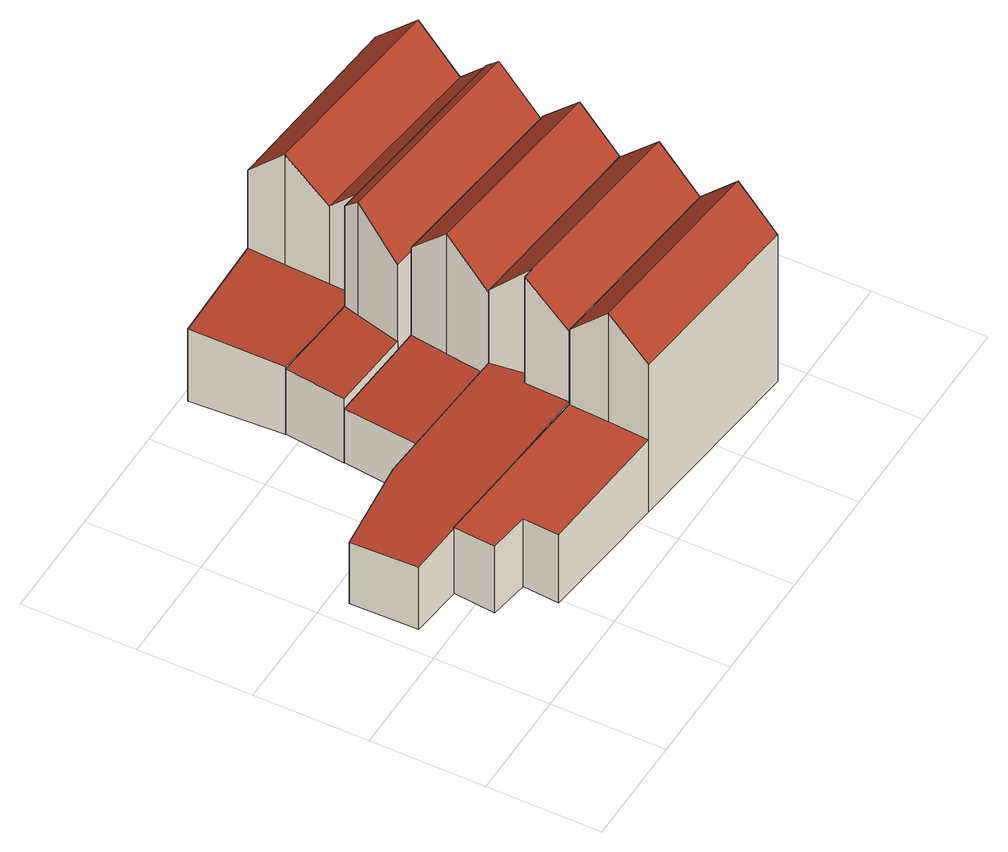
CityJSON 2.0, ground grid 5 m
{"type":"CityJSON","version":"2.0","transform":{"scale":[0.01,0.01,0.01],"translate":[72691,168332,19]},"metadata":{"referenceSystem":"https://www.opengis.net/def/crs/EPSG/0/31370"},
"CityObjects":{
"building1":{"type":"Building","attributes":{"BGNINV":1,"LBLBGNINV":"GRB aanmaak","LBLTYPE":"hoofdgebouw","LENGTE":39.36,"OIDN":1738457,"OPPERVL":54.54,"TYPE":1,"UIDN":1805821,"VERSIE":1,"rf_extrusion_mode":"standard","rf_force_lod11":false,"rf_h_ground":19.61,"rf_h_pc_98p":0,"rf_h_roof_50p":28.05,"rf_h_roof_70p":28.51,"rf_h_roof_max":29.19,"rf_h_roof_min":23.28,"rf_h_roof_ridge":29.22,"rf_is_glass_roof":false,"rf_nodata_frac":0.205,"rf_nodata_r":0,"rf_pc_select":"_HIGHEST_YET_INSUFFICIENT_COVERAGE","rf_pc_year":0,"rf_pointcloud_unusable":false,"rf_pt_density":26.74,"rf_ridgelines":1,"rf_rmse_lod22":1.14,"rf_roof_planes":3,"rf_roof_type":"slanted","rf_success":true,"rf_t_run":10,"rf_val3dity_lod22":"[]","rf_volume_lod22":353.67},"children":["building1-1"]},
"building1-1":{"type":"BuildingPart","parents":["building1"],"geometry":[{"type":"Solid","lod":"2.2","boundaries":[[[[0,1,2,3,4,5,6,7,8]],[[9,4,3,10]],[[11,6,5,12]],[[12,5,4,9]],[[13,1,0,14]],[[15,16,2,1,13]],[[17,8,7,18,19]],[[10,3,2,16]],[[14,0,8,17]],[[19,18,20,21]],[[21,20,16,15]],[[18,7,6,11]],[[21,14,17,19]],[[21,15,13,14]],[[18,11,12,9,10,16,20]]]],"semantics":{"surfaces":[{"type":"GroundSurface"},{"type":"WallSurface","on_footprint_edge":true},{"type":"WallSurface","on_footprint_edge":false},{"type":"RoofSurface","rf_azimuth":5.97,"rf_h_roof_50p":28.02,"rf_h_roof_70p":28.41,"rf_h_roof_max":29.47,"rf_h_roof_min":27.14,"rf_slope":46.6},{"type":"RoofSurface","rf_azimuth":186.03,"rf_h_roof_50p":28.58,"rf_h_roof_70p":28.96,"rf_h_roof_max":29.47,"rf_h_roof_min":27.68,"rf_slope":44.26},{"type":"RoofSurface","rf_azimuth":295.18,"rf_h_roof_50p":23.3,"rf_h_roof_70p":23.35,"rf_h_roof_max":29.26,"rf_h_roof_min":23.1,"rf_slope":2.48}],"values":[[0,1,1,1,1,1,1,1,1,2,2,1,3,4,5]]}}]},
"building2":{"type":"Building","attributes":{"ADRES":"Volksplein 10","BEGINDATUM":"2010-08-16T","BGNINV":1,"LBLBGNINV":"GRB aanmaak","LBLTYPE":"hoofdgebouw","LENGTE":44.19,"OIDN":1738456,"OPPERVL":67.86,"TYPE":1,"UIDN":1805820,"VERSDATUM":"2010-08-16T","VERSIE":1,"rf_extrusion_mode":"standard","rf_force_lod11":false,"rf_h_ground":19.55,"rf_h_pc_98p":0,"rf_h_roof_50p":27.79,"rf_h_roof_70p":28.34,"rf_h_roof_max":29.17,"rf_h_roof_min":23.26,"rf_h_roof_ridge":29.19,"rf_is_glass_roof":false,"rf_nodata_frac":0.307,"rf_nodata_r":0,"rf_pc_select":"_HIGHEST_YET_INSUFFICIENT_COVERAGE","rf_pc_year":0,"rf_pointcloud_unusable":false,"rf_pt_density":27.32,"rf_ridgelines":1,"rf_rmse_lod22":0.876,"rf_roof_planes":3,"rf_roof_type":"slanted","rf_success":true,"rf_t_run":10,"rf_val3dity_lod22":"[]","rf_volume_lod22":407.79},"children":["building2-1"]},
"building2-1":{"type":"BuildingPart","parents":["building2"],"geometry":[{"type":"Solid","lod":"2.2","boundaries":[[[[22,23,24,25,26,27,28,29]],[[30,27,26,31]],[[32,25,24,33]],[[31,26,25,32]],[[34,29,28,35]],[[33,24,23,36]],[[37,22,29,34]],[[38,30,39,40]],[[35,28,27,30,38]],[[40,39,41,42]],[[43,36,23,22,37]],[[42,41,36,43]],[[35,38,40,34]],[[36,41,39,30,31,32,33]],[[42,43,37,34,40]]]],"semantics":{"surfaces":[{"type":"GroundSurface"},{"type":"WallSurface","on_footprint_edge":true},{"type":"WallSurface","on_footprint_edge":false},{"type":"RoofSurface","rf_azimuth":6.14,"rf_h_roof_50p":28.01,"rf_h_roof_70p":28.37,"rf_h_roof_max":29.41,"rf_h_roof_min":27.05,"rf_slope":45.93},{"type":"RoofSurface","rf_azimuth":283.85,"rf_h_roof_50p":23.19,"rf_h_roof_70p":23.32,"rf_h_roof_max":23.52,"rf_h_roof_min":22.83,"rf_slope":3.91},{"type":"RoofSurface","rf_azimuth":186.61,"rf_h_roof_50p":28.48,"rf_h_roof_70p":28.86,"rf_h_roof_max":29.41,"rf_h_roof_min":27.52,"rf_slope":44.15}],"values":[[0,1,1,1,1,1,1,2,1,2,1,2,3,4,5]]}}]},
"building3":{"type":"Building","attributes":{"ADRES":"Volksplein 8","BGNINV":1,"LBLBGNINV":"GRB aanmaak","LBLTYPE":"hoofdgebouw","LENGTE":33.04,"OIDN":1738455,"OPPERVL":46.73,"TYPE":1,"UIDN":1805819,"VERSIE":1,"rf_extrusion_mode":"standard","rf_force_lod11":false,"rf_h_ground":19.52,"rf_h_pc_98p":0,"rf_h_roof_50p":27.87,"rf_h_roof_70p":28.43,"rf_h_roof_max":29.15,"rf_h_roof_min":22.35,"rf_h_roof_ridge":29.17,"rf_is_glass_roof":false,"rf_nodata_frac":0.0321,"rf_nodata_r":0,"rf_pc_select":"PREFERRED_AND_LATEST","rf_pc_year":0,"rf_pointcloud_unusable":false,"rf_pt_density":28.6,"rf_ridgelines":1,"rf_rmse_lod22":1.15,"rf_roof_planes":3,"rf_roof_type":"slanted","rf_success":true,"rf_t_run":10,"rf_val3dity_lod22":"[]","rf_volume_lod22":319.13},"children":["building3-1"]},
"building3-1":{"type":"BuildingPart","parents":["building3"],"geometry":[{"type":"Solid","lod":"2.2","boundaries":[[[[44,45,46,47,48,49,50]],[[51,47,46,52]],[[53,48,47,51]],[[54,50,49,55]],[[56,57,55,58]],[[59,44,50,54]],[[52,46,45,60,61]],[[61,60,57,56]],[[58,55,49,48,53]],[[60,45,44,59]],[[61,56,51,52]],[[58,53,51,56]],[[60,59,54,55,57]]]],"semantics":{"surfaces":[{"type":"GroundSurface"},{"type":"WallSurface","on_footprint_edge":true},{"type":"WallSurface","on_footprint_edge":false},{"type":"RoofSurface","rf_azimuth":6.55,"rf_h_roof_50p":28.05,"rf_h_roof_70p":28.39,"rf_h_roof_max":29.41,"rf_h_roof_min":27.18,"rf_slope":45.95},{"type":"RoofSurface","rf_azimuth":186.42,"rf_h_roof_50p":28.49,"rf_h_roof_70p":28.86,"rf_h_roof_max":29.41,"rf_h_roof_min":27.52,"rf_slope":44.36},{"type":"RoofSurface","rf_azimuth":288.45,"rf_h_roof_50p":22.61,"rf_h_roof_70p":22.68,"rf_h_roof_max":28.7,"rf_h_roof_min":22.37,"rf_slope":5.12}],"values":[[0,1,1,1,2,1,1,2,1,1,3,4,5]]}}]},
"building4":{"type":"Building","attributes":{"ADRES":"Volksplein 6","BEGINDATUM":"2010-08-16T","BGNINV":1,"LBLBGNINV":"GRB aanmaak","LBLTYPE":"hoofdgebouw","LENGTE":31.16,"OIDN":1738454,"OPNDATUM":"2009-07-14T","OPPERVL":34.46,"TYPE":1,"UIDN":1805818,"VERSDATUM":"2010-08-16T","VERSIE":1,"rf_extrusion_mode":"standard","rf_force_lod11":false,"rf_h_ground":19.49,"rf_h_pc_98p":0,"rf_h_roof_50p":28.1,"rf_h_roof_70p":28.66,"rf_h_roof_max":29.18,"rf_h_roof_min":22.96,"rf_h_roof_ridge":29.19,"rf_is_glass_roof":false,"rf_nodata_frac":0.0145,"rf_nodata_r":0,"rf_pc_select":"PREFERRED_AND_LATEST","rf_pc_year":0,"rf_pointcloud_unusable":false,"rf_pt_density":29.38,"rf_ridgelines":1,"rf_rmse_lod22":0.871,"rf_roof_planes":4,"rf_roof_type":"slanted","rf_success":true,"rf_t_run":10,"rf_val3dity_lod22":"[]","rf_volume_lod22":252.77},"children":["building4-1"]},
"building4-1":{"type":"BuildingPart","parents":["building4"],"geometry":[{"type":"Solid","lod":"2.2","boundaries":[[[[62,63,64,65,66,67,68]],[[69,65,64,70]],[[71,67,66,72]],[[73,74,72,75]],[[76,63,62,77,78]],[[70,64,63,76]],[[79,68,67,71]],[[78,77,74,73]],[[75,72,66,65,69]],[[77,62,68,79]],[[78,73,70,76]],[[75,69,70,73]],[[77,79,71,72,74]]]],"semantics":{"surfaces":[{"type":"GroundSurface"},{"type":"WallSurface","on_footprint_edge":true},{"type":"WallSurface","on_footprint_edge":false},{"type":"RoofSurface","rf_azimuth":6.4,"rf_h_roof_50p":28.61,"rf_h_roof_70p":28.72,"rf_h_roof_max":29.45,"rf_h_roof_min":28.3,"rf_slope":44.01},{"type":"RoofSurface","rf_azimuth":185.93,"rf_h_roof_50p":28.42,"rf_h_roof_70p":28.83,"rf_h_roof_max":29.45,"rf_h_roof_min":27.38,"rf_slope":44.89},{"type":"RoofSurface","rf_azimuth":259.6,"rf_h_roof_50p":23.04,"rf_h_roof_70p":23.09,"rf_h_roof_max":29.39,"rf_h_roof_min":22.93,"rf_slope":3.62}],"values":[[0,1,1,2,1,1,1,2,1,1,3,4,5]]}}]},
"building5":{"type":"Building","attributes":{"ADRES":"Volksplein 4","BEGINDATUM":"2010-08-16T","BGNINV":1,"LBLBGNINV":"GRB aanmaak","LBLTYPE":"hoofdgebouw","LENGTE":35.79,"OIDN":1738453,"OPNDATUM":"2009-07-14T","OPPERVL":62.54,"TYPE":1,"UIDN":1805817,"VERSDATUM":"2010-08-16T","VERSIE":1,"rf_extrusion_mode":"standard","rf_force_lod11":false,"rf_h_ground":19.46,"rf_h_pc_98p":0,"rf_h_roof_50p":27.91,"rf_h_roof_70p":28.32,"rf_h_roof_max":29.13,"rf_h_roof_min":23.04,"rf_h_roof_ridge":29.15,"rf_is_glass_roof":false,"rf_nodata_frac":0.0161,"rf_nodata_r":0,"rf_pc_select":"PREFERRED_AND_LATEST","rf_pc_year":0,"rf_pointcloud_unusable":false,"rf_pt_density":27.56,"rf_ridgelines":2,"rf_rmse_lod22":1.13,"rf_roof_planes":5,"rf_roof_type":"slanted","rf_success":true,"rf_t_run":10,"rf_val3dity_lod22":"[]","rf_volume_lod22":442},"children":["building5-1"]},
"building5-1":{"type":"BuildingPart","parents":["building5"],"geometry":[{"type":"Solid","lod":"2.2","boundaries":[[[[80,81,82,83,84,85,86,87,88]],[[89,86,85,90,91]],[[91,90,92,93]],[[90,85,84,94]],[[93,92,95,96]],[[94,84,83,97]],[[98,81,80,99]],[[100,101,82,81,98]],[[102,87,86,89]],[[103,88,87,102]],[[99,80,88,103]],[[97,83,82,101]],[[96,95,101,100]],[[103,102,89,91,93]],[[96,99,103,93]],[[101,95,92,90,94,97]],[[96,100,98,99]]]],"semantics":{"surfaces":[{"type":"GroundSurface"},{"type":"WallSurface","on_footprint_edge":true},{"type":"WallSurface","on_footprint_edge":false},{"type":"RoofSurface","rf_azimuth":6.27,"rf_h_roof_50p":27.96,"rf_h_roof_70p":28.3,"rf_h_roof_max":29.42,"rf_h_roof_min":26.93,"rf_slope":45.98},{"type":"RoofSurface","rf_azimuth":186.49,"rf_h_roof_50p":28.45,"rf_h_roof_70p":28.83,"rf_h_roof_max":29.42,"rf_h_roof_min":27.52,"rf_slope":44.56},{"type":"RoofSurface","rf_azimuth":194.72,"rf_h_roof_50p":23.22,"rf_h_roof_70p":23.28,"rf_h_roof_max":23.38,"rf_h_roof_min":23.06,"rf_slope":3.68},{"type":"RoofSurface","rf_azimuth":6.8,"rf_h_roof_50p":27.61,"rf_h_roof_70p":27.84,"rf_h_roof_max":28.27,"rf_h_roof_min":27.05,"rf_slope":46.27}],"values":[[0,1,2,1,2,1,1,1,1,1,1,1,2,3,4,5,6]]}}]}
},
"vertices":[
[1921,253,60],[1900,71,60],[1059,161,60],[474,224,60],[486,384,60],[312,409,60],[328,595,60],[1084,515,60],[1941,425,60],[486,384,420],[474,224,422],[328,595,410],[312,409,413],[1900,71,843],[1921,253,1022],[1059,161,844],[1059,161,446],[1941,425,838],[1084,515,441],[1084,515,837],[1072,342,444],[1072,342,1021],
[1941,425,55],[1085,515,55],[100,618,55],[95,915,55],[492,946,55],[1121,883,55],[1984,796,55],[1963,616,55],[1121,883,450],[492,946,407],[95,915,381],[100,618,386],[1963,616,1019],[1984,796,832],[1085,515,453],[1941,425,832],[1121,883,838],[1140,708,454],[1140,708,1016],[1094,713,451],[1094,713,1015],[1085,515,823],
[743,1294,52],[1175,1245,52],[2025,1147,52],[2005,981,52],[1984,796,52],[1121,883,52],[701,925,52],[2005,981,1016],[2025,1147,843],[1984,796,834],[701,925,345],[1121,883,382],[1150,1078,1017],[1150,1078,378],[1121,883,824],[743,1294,338],[1175,1245,376],[1175,1245,843],
[1150,1517,49],[2055,1410,49],[2048,1351,49],[2025,1147,49],[1088,1255,49],[743,1294,49],[772,1562,49],[2025,1147,811],[2048,1351,1015],[743,1294,391],[1088,1255,412],[1134,1450,1019],[1134,1450,417],[1088,1255,821],[2055,1410,958],[1150,1517,419],[1150,1517,953],[772,1562,396],
[2069,1530,46],[2055,1410,46],[1229,1508,46],[772,1562,46],[748,1969,46],[1226,1976,46],[1251,1976,46],[2114,1918,46],[2091,1722,46],[1251,1976,850],[1226,1976,438],[1226,1976,853],[1227,1818,428],[1227,1818,1015],[748,1969,430],[1228,1628,416],[1228,1628,828],[772,1562,405],[2055,1410,952],[2069,1530,826],[1229,1508,953],[1229,1508,409],[2114,1918,812],[2091,1722,1017]
]}
